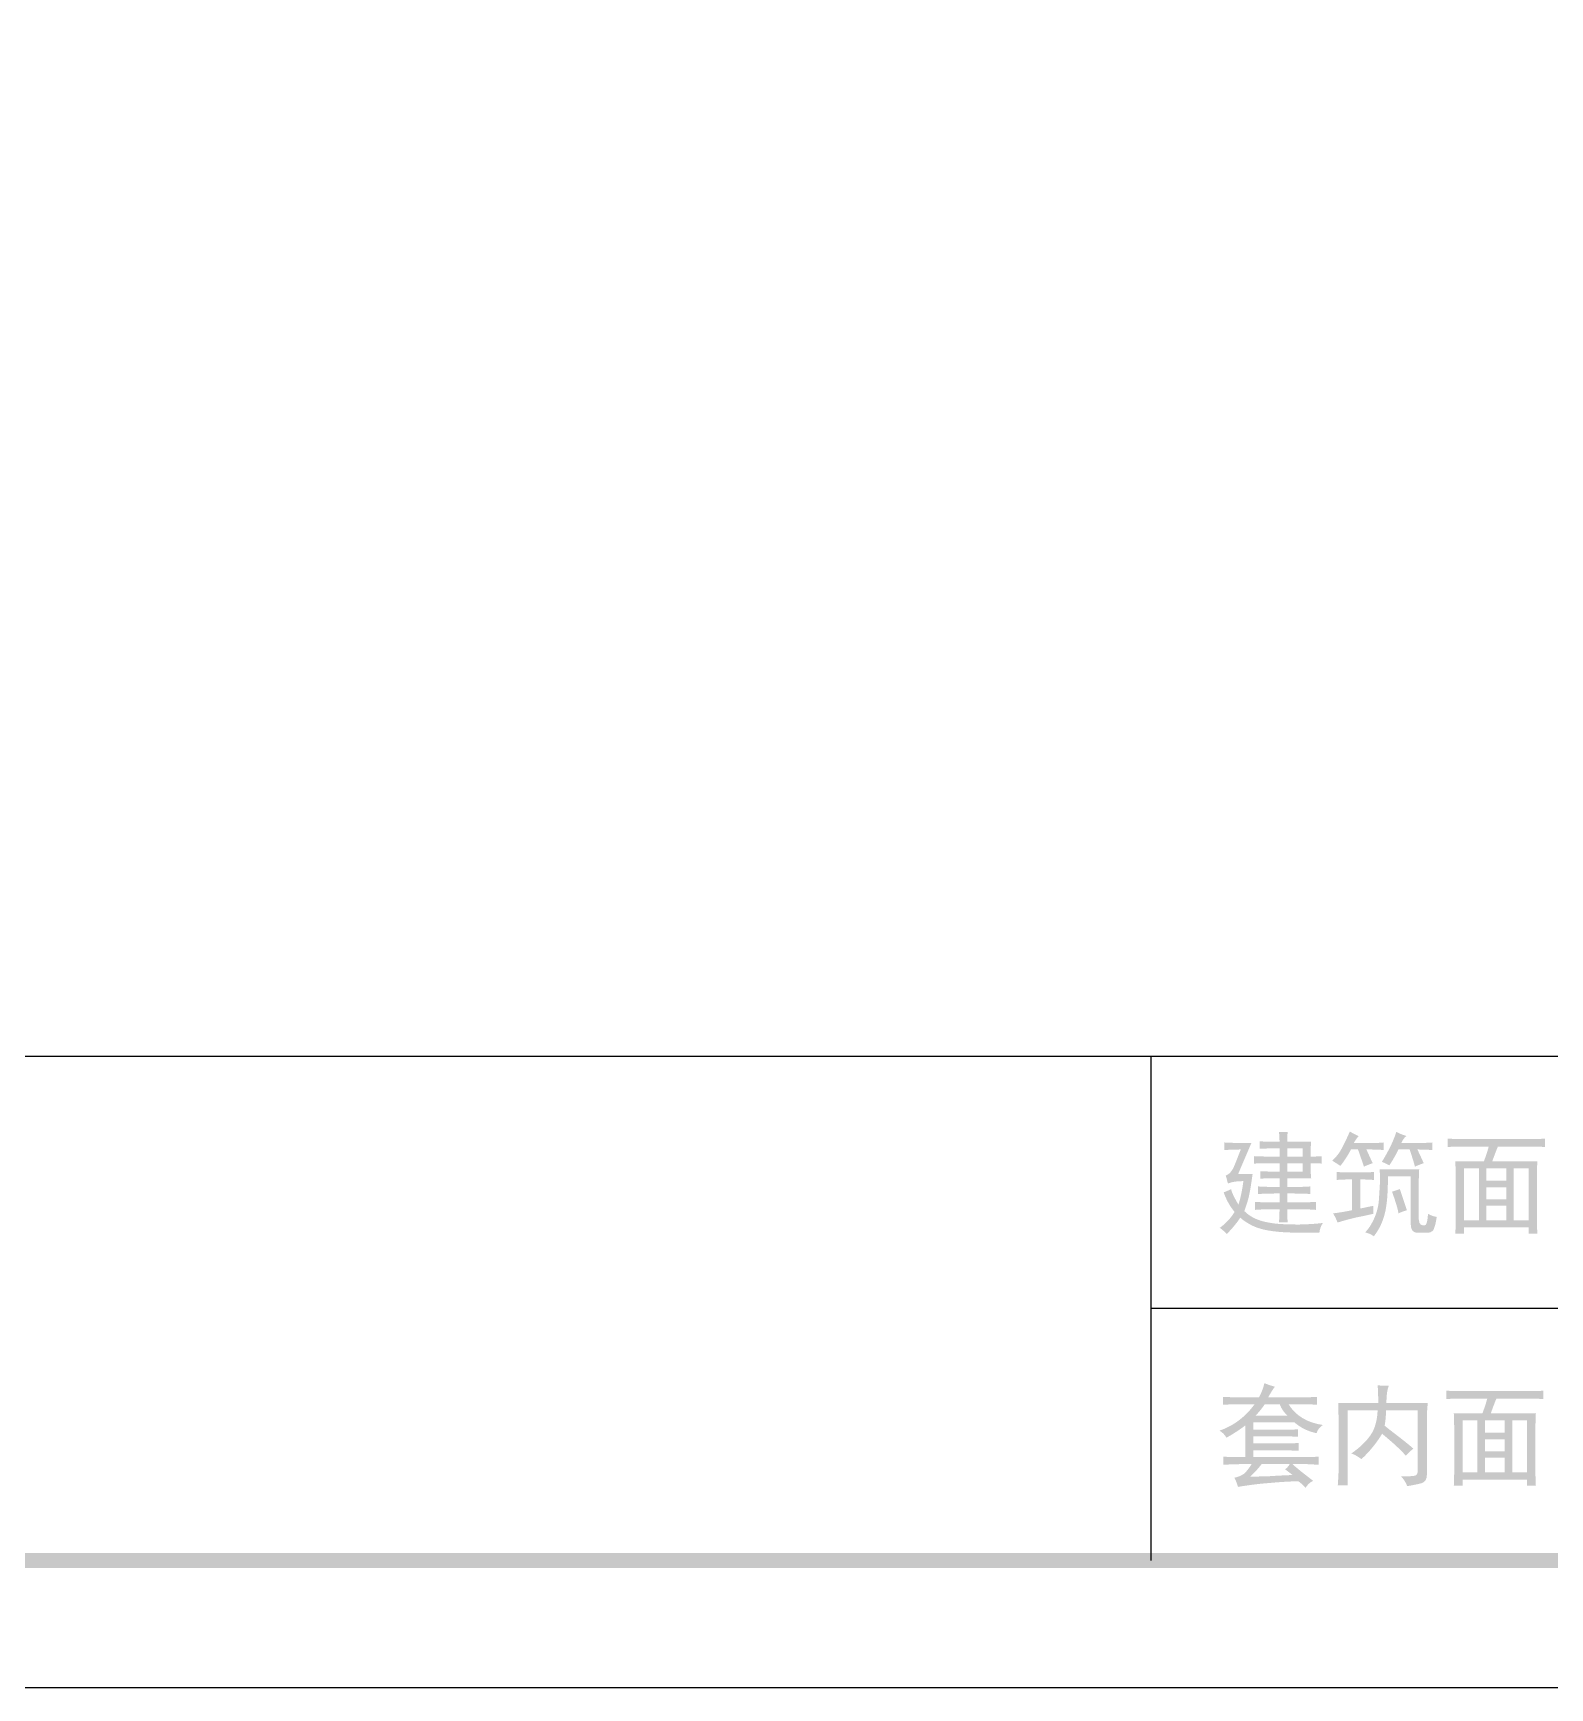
# Model space of a CAD drawing. Header units: inches. Extents: x 11 to 286, y 6 to 196.
# Drawn here: x 190.18 to 232.98, y 5.64 to 52.34 of the extents above; entities that cross this region are included whole.
import ezdxf

# ---------------------------------------------------------------- set-up
doc = ezdxf.new("R2010")
doc.units = ezdxf.units.IN
doc.header["$MEASUREMENT"] = 0
doc.layers.add('PDF_几何图形', color=7, linetype='Continuous')
doc.layers.add('PDF_实体填充', color=7, linetype='Continuous', true_color=0xffffff)

msp = doc.modelspace()

# ---------------------------------------------------------------- hatches: boundary and pattern name
at = {"layer": 'PDF_实体填充', "transparency": 33554559}
h = msp.add_hatch(color=7, dxfattribs=at)
h.paths.add_polyline_path([(254.734, 9.031), (254.31, 9.454), (14.661, 9.031)], flags=0)
h.paths.add_polyline_path([(254.31, 9.454), (14.661, 9.031), (15.085, 9.454)], flags=0)
h.paths.add_polyline_path([(14.661, 9.031), (15.085, 9.454), (14.661, 191.445)], flags=0)
h.paths.add_polyline_path([(15.085, 9.454), (14.661, 191.445), (15.085, 191.022)], flags=0)
h.paths.add_polyline_path([(14.661, 191.445), (15.085, 191.022), (254.734, 191.445)], flags=0)
h.paths.add_polyline_path([(15.085, 191.022), (254.734, 191.445), (254.31, 191.022)], flags=0)
h.paths.add_polyline_path([(254.734, 191.445), (254.31, 191.022), (254.734, 9.031)], flags=0)
h.paths.add_polyline_path([(254.31, 191.022), (254.734, 9.031), (254.31, 9.454), (254.31, 191.022)], flags=0)
h = msp.add_hatch(color=7, dxfattribs=at)
edge = h.paths.add_edge_path(flags=0)
edge.add_spline(control_points=[(225.348, 21.057), (225.348, 21.162), (225.342, 21.256), (225.331, 21.333)], knot_values=[0, 0, 0, 0, 1, 1, 1, 1], degree=3, periodic=0)
edge.add_line((225.331, 21.333), (225.579, 21.333))
edge.add_spline(control_points=[(225.579, 21.333), (225.568, 21.256), (225.568, 21.162), (225.568, 21.057)], knot_values=[0, 0, 0, 0, 1, 1, 1, 1], degree=3, periodic=0)
edge.add_line((225.568, 21.057), (226.241, 21.057))
edge.add_spline(control_points=[(226.241, 21.057), (226.23, 20.958), (226.224, 20.815), (226.224, 20.638)], knot_values=[0, 0, 0, 0, 1, 1, 1, 1], degree=3, periodic=0)
edge.add_spline(control_points=[(226.224, 20.638), (226.34, 20.638), (226.445, 20.638), (226.538, 20.649)], knot_values=[0, 0, 0, 0, 1, 1, 1, 1], degree=3, periodic=0)
edge.add_line((226.538, 20.649), (226.538, 20.44))
edge.add_spline(control_points=[(226.538, 20.44), (226.45, 20.445), (226.345, 20.451), (226.224, 20.451)], knot_values=[0, 0, 0, 0, 1, 1, 1, 1], degree=3, periodic=0)
edge.add_spline(control_points=[(226.224, 20.451), (226.224, 20.263), (226.23, 20.126), (226.241, 20.026)], knot_values=[0, 0, 0, 0, 1, 1, 1, 1], degree=3, periodic=0)
edge.add_line((226.241, 20.026), (225.568, 20.026))
edge.add_line((225.568, 20.026), (225.568, 19.778))
edge.add_spline(control_points=[(225.568, 19.778), (225.888, 19.778), (226.103, 19.784), (226.213, 19.795)], knot_values=[0, 0, 0, 0, 1, 1, 1, 1], degree=3, periodic=0)
edge.add_line((226.213, 19.795), (226.213, 19.58))
edge.add_spline(control_points=[(226.213, 19.58), (226.114, 19.591), (225.899, 19.596), (225.568, 19.596)], knot_values=[0, 0, 0, 0, 1, 1, 1, 1], degree=3, periodic=0)
edge.add_line((225.568, 19.596), (225.568, 19.348))
edge.add_line((225.568, 19.348), (225.943, 19.348))
edge.add_spline(control_points=[(225.943, 19.348), (226.097, 19.348), (226.241, 19.348), (226.373, 19.359)], knot_values=[0, 0, 0, 0, 1, 1, 1, 1], degree=3, periodic=0)
edge.add_line((226.373, 19.359), (226.373, 19.133))
edge.add_spline(control_points=[(226.373, 19.133), (226.241, 19.144), (226.097, 19.15), (225.943, 19.15)], knot_values=[0, 0, 0, 0, 1, 1, 1, 1], degree=3, periodic=0)
edge.add_line((225.943, 19.15), (225.568, 19.15))
edge.add_spline(control_points=[(225.568, 19.15), (225.568, 19.007), (225.568, 18.885), (225.579, 18.786)], knot_values=[0, 0, 0, 0, 1, 1, 1, 1], degree=3, periodic=0)
edge.add_line((225.579, 18.786), (225.331, 18.786))
edge.add_spline(control_points=[(225.331, 18.786), (225.342, 18.885), (225.348, 19.007), (225.348, 19.15)], knot_values=[0, 0, 0, 0, 1, 1, 1, 1], degree=3, periodic=0)
edge.add_line((225.348, 19.15), (225.061, 19.15))
edge.add_spline(control_points=[(225.061, 19.15), (224.934, 19.15), (224.796, 19.144), (224.653, 19.133)], knot_values=[0, 0, 0, 0, 1, 1, 1, 1], degree=3, periodic=0)
edge.add_line((224.653, 19.133), (224.653, 19.359))
edge.add_spline(control_points=[(224.653, 19.359), (224.791, 19.348), (224.929, 19.348), (225.072, 19.348)], knot_values=[0, 0, 0, 0, 1, 1, 1, 1], degree=3, periodic=0)
edge.add_line((225.072, 19.348), (225.348, 19.348))
edge.add_line((225.348, 19.348), (225.348, 19.596))
edge.add_spline(control_points=[(225.348, 19.596), (225.116, 19.596), (224.912, 19.591), (224.736, 19.58)], knot_values=[0, 0, 0, 0, 1, 1, 1, 1], degree=3, periodic=0)
edge.add_line((224.736, 19.58), (224.736, 19.795))
edge.add_spline(control_points=[(224.736, 19.795), (224.918, 19.784), (225.122, 19.778), (225.348, 19.778)], knot_values=[0, 0, 0, 0, 1, 1, 1, 1], degree=3, periodic=0)
edge.add_line((225.348, 19.778), (225.348, 20.026))
edge.add_spline(control_points=[(225.348, 20.026), (225.127, 20.026), (224.945, 20.021), (224.802, 20.015)], knot_values=[0, 0, 0, 0, 1, 1, 1, 1], degree=3, periodic=0)
edge.add_line((224.802, 20.015), (224.802, 20.225))
edge.add_spline(control_points=[(224.802, 20.225), (224.945, 20.214), (225.127, 20.214), (225.348, 20.214)], knot_values=[0, 0, 0, 0, 1, 1, 1, 1], degree=3, periodic=0)
edge.add_line((225.348, 20.214), (225.348, 20.451))
edge.add_line((225.348, 20.451), (225.122, 20.451))
edge.add_spline(control_points=[(225.122, 20.451), (224.973, 20.451), (224.807, 20.445), (224.626, 20.44)], knot_values=[0, 0, 0, 0, 1, 1, 1, 1], degree=3, periodic=0)
edge.add_line((224.626, 20.44), (224.626, 20.649))
edge.add_spline(control_points=[(224.626, 20.649), (224.807, 20.638), (224.973, 20.638), (225.122, 20.638)], knot_values=[0, 0, 0, 0, 1, 1, 1, 1], degree=3, periodic=0)
edge.add_line((225.122, 20.638), (225.348, 20.638))
edge.add_line((225.348, 20.638), (225.348, 20.87))
edge.add_spline(control_points=[(225.348, 20.87), (225.122, 20.87), (224.934, 20.864), (224.785, 20.859)], knot_values=[0, 0, 0, 0, 1, 1, 1, 1], degree=3, periodic=0)
edge.add_line((224.785, 20.859), (224.785, 21.068))
edge.add_spline(control_points=[(224.785, 21.068), (224.934, 21.057), (225.122, 21.057), (225.348, 21.057)], knot_values=[0, 0, 0, 0, 1, 1, 1, 1], degree=3, periodic=0)
edge.add_line((225.348, 21.057), (225.348, 21.057))
edge = h.paths.add_edge_path(flags=0)
edge.add_spline(control_points=[(224.554, 21.019), (224.526, 20.952), (224.4, 20.66), (224.179, 20.142)], knot_values=[0, 0, 0, 0, 1, 1, 1, 1], degree=3, periodic=0)
edge.add_line((224.179, 20.142), (224.587, 20.142))
edge.add_spline(control_points=[(224.587, 20.142), (224.543, 19.817), (224.504, 19.591), (224.471, 19.459)], knot_values=[0, 0, 0, 0, 1, 1, 1, 1], degree=3, periodic=0)
edge.add_spline(control_points=[(224.471, 19.459), (224.433, 19.326), (224.394, 19.205), (224.355, 19.1)], knot_values=[0, 0, 0, 0, 1, 1, 1, 1], degree=3, periodic=0)
edge.add_spline(control_points=[(224.355, 19.1), (224.466, 18.99), (224.598, 18.907), (224.747, 18.852)], knot_values=[0, 0, 0, 0, 1, 1, 1, 1], degree=3, periodic=0)
edge.add_spline(control_points=[(224.747, 18.852), (224.896, 18.797), (225.072, 18.764), (225.27, 18.742)], knot_values=[0, 0, 0, 0, 1, 1, 1, 1], degree=3, periodic=0)
edge.add_spline(control_points=[(225.27, 18.742), (225.469, 18.725), (225.678, 18.72), (225.904, 18.72)], knot_values=[0, 0, 0, 0, 1, 1, 1, 1], degree=3, periodic=0)
edge.add_spline(control_points=[(225.904, 18.72), (226.125, 18.725), (226.351, 18.736), (226.571, 18.764)], knot_values=[0, 0, 0, 0, 1, 1, 1, 1], degree=3, periodic=0)
edge.add_spline(control_points=[(226.571, 18.764), (226.516, 18.681), (226.483, 18.588), (226.472, 18.488)], knot_values=[0, 0, 0, 0, 1, 1, 1, 1], degree=3, periodic=0)
edge.add_spline(control_points=[(226.472, 18.488), (226.092, 18.483), (225.778, 18.488), (225.535, 18.499)], knot_values=[0, 0, 0, 0, 1, 1, 1, 1], degree=3, periodic=0)
edge.add_spline(control_points=[(225.535, 18.499), (225.292, 18.51), (225.089, 18.538), (224.929, 18.571)], knot_values=[0, 0, 0, 0, 1, 1, 1, 1], degree=3, periodic=0)
edge.add_spline(control_points=[(224.929, 18.571), (224.763, 18.61), (224.631, 18.659), (224.532, 18.714)], knot_values=[0, 0, 0, 0, 1, 1, 1, 1], degree=3, periodic=0)
edge.add_spline(control_points=[(224.532, 18.714), (224.427, 18.77), (224.328, 18.836), (224.24, 18.913)], knot_values=[0, 0, 0, 0, 1, 1, 1, 1], degree=3, periodic=0)
edge.add_spline(control_points=[(224.24, 18.913), (224.14, 18.759), (224.014, 18.61), (223.859, 18.45)], knot_values=[0, 0, 0, 0, 1, 1, 1, 1], degree=3, periodic=0)
edge.add_spline(control_points=[(223.859, 18.45), (223.799, 18.516), (223.733, 18.577), (223.661, 18.626)], knot_values=[0, 0, 0, 0, 1, 1, 1, 1], degree=3, periodic=0)
edge.add_spline(control_points=[(223.661, 18.626), (223.826, 18.742), (223.964, 18.891), (224.08, 19.073)], knot_values=[0, 0, 0, 0, 1, 1, 1, 1], degree=3, periodic=0)
edge.add_spline(control_points=[(224.08, 19.073), (224.003, 19.172), (223.942, 19.26), (223.898, 19.343)], knot_values=[0, 0, 0, 0, 1, 1, 1, 1], degree=3, periodic=0)
edge.add_spline(control_points=[(223.898, 19.343), (223.854, 19.425), (223.81, 19.519), (223.771, 19.629)], knot_values=[0, 0, 0, 0, 1, 1, 1, 1], degree=3, periodic=0)
edge.add_spline(control_points=[(223.771, 19.629), (223.81, 19.64), (223.881, 19.668), (223.981, 19.718)], knot_values=[0, 0, 0, 0, 1, 1, 1, 1], degree=3, periodic=0)
edge.add_spline(control_points=[(223.981, 19.718), (224.003, 19.618), (224.074, 19.47), (224.19, 19.282)], knot_values=[0, 0, 0, 0, 1, 1, 1, 1], degree=3, periodic=0)
edge.add_spline(control_points=[(224.19, 19.282), (224.245, 19.459), (224.295, 19.679), (224.328, 19.944)], knot_values=[0, 0, 0, 0, 1, 1, 1, 1], degree=3, periodic=0)
edge.add_spline(control_points=[(224.328, 19.944), (224.146, 19.944), (224.003, 19.922), (223.892, 19.877)], knot_values=[0, 0, 0, 0, 1, 1, 1, 1], degree=3, periodic=0)
edge.add_line((223.892, 19.877), (223.832, 20.103))
edge.add_spline(control_points=[(223.832, 20.103), (223.931, 20.137), (224.014, 20.23), (224.08, 20.396)], knot_values=[0, 0, 0, 0, 1, 1, 1, 1], degree=3, periodic=0)
edge.add_spline(control_points=[(224.08, 20.396), (224.146, 20.555), (224.201, 20.704), (224.256, 20.837)], knot_values=[0, 0, 0, 0, 1, 1, 1, 1], degree=3, periodic=0)
edge.add_spline(control_points=[(224.256, 20.837), (224.091, 20.837), (223.936, 20.831), (223.793, 20.82)], knot_values=[0, 0, 0, 0, 1, 1, 1, 1], degree=3, periodic=0)
edge.add_line((223.793, 20.82), (223.793, 21.035))
edge.add_spline(control_points=[(223.793, 21.035), (223.959, 21.024), (224.212, 21.019), (224.554, 21.019)], knot_values=[0, 0, 0, 0, 1, 1, 1, 1], degree=3, periodic=0)
edge.add_line((224.554, 21.019), (224.554, 21.019))
h.paths.add_polyline_path([(226.004, 20.214), (226.004, 20.451), (225.568, 20.451), (225.568, 20.214)], flags=0)
h.paths.add_polyline_path([(226.004, 20.638), (226.004, 20.87), (225.568, 20.87), (225.568, 20.638)], flags=0)
h = msp.add_hatch(color=7, dxfattribs=at)
edge = h.paths.add_edge_path(flags=0)
edge.add_spline(control_points=[(229.289, 20.274), (229.278, 20.126), (229.278, 19.982), (229.278, 19.844)], knot_values=[0, 0, 0, 0, 1, 1, 1, 1], degree=3, periodic=0)
edge.add_line((229.278, 19.844), (229.278, 18.973))
edge.add_spline(control_points=[(229.278, 18.973), (229.267, 18.786), (229.305, 18.698), (229.388, 18.698)], knot_values=[0, 0, 0, 0, 1, 1, 1, 1], degree=3, periodic=0)
edge.add_line((229.388, 18.698), (229.438, 18.698))
edge.add_spline(control_points=[(229.438, 18.698), (229.493, 18.698), (229.526, 18.803), (229.537, 19.023)], knot_values=[0, 0, 0, 0, 1, 1, 1, 1], degree=3, periodic=0)
edge.add_spline(control_points=[(229.537, 19.023), (229.62, 18.973), (229.702, 18.946), (229.785, 18.935)], knot_values=[0, 0, 0, 0, 1, 1, 1, 1], degree=3, periodic=0)
edge.add_spline(control_points=[(229.785, 18.935), (229.752, 18.725), (229.713, 18.599), (229.68, 18.555)], knot_values=[0, 0, 0, 0, 1, 1, 1, 1], degree=3, periodic=0)
edge.add_spline(control_points=[(229.68, 18.555), (229.642, 18.51), (229.586, 18.488), (229.515, 18.488)], knot_values=[0, 0, 0, 0, 1, 1, 1, 1], degree=3, periodic=0)
edge.add_line((229.515, 18.488), (229.25, 18.488))
edge.add_spline(control_points=[(229.25, 18.488), (229.118, 18.488), (229.052, 18.571), (229.052, 18.725)], knot_values=[0, 0, 0, 0, 1, 1, 1, 1], degree=3, periodic=0)
edge.add_line((229.052, 18.725), (229.052, 20.076))
edge.add_line((229.052, 20.076), (228.407, 20.076))
edge.add_spline(control_points=[(228.407, 20.076), (228.407, 19.866), (228.401, 19.685), (228.39, 19.519)], knot_values=[0, 0, 0, 0, 1, 1, 1, 1], degree=3, periodic=0)
edge.add_spline(control_points=[(228.39, 19.519), (228.379, 19.354), (228.357, 19.205), (228.33, 19.073)], knot_values=[0, 0, 0, 0, 1, 1, 1, 1], degree=3, periodic=0)
edge.add_spline(control_points=[(228.33, 19.073), (228.297, 18.94), (228.258, 18.819), (228.208, 18.714)], knot_values=[0, 0, 0, 0, 1, 1, 1, 1], degree=3, periodic=0)
edge.add_spline(control_points=[(228.208, 18.714), (228.159, 18.604), (228.093, 18.499), (228.01, 18.389)], knot_values=[0, 0, 0, 0, 1, 1, 1, 1], degree=3, periodic=0)
edge.add_spline(control_points=[(228.01, 18.389), (227.933, 18.444), (227.85, 18.477), (227.762, 18.499)], knot_values=[0, 0, 0, 0, 1, 1, 1, 1], degree=3, periodic=0)
edge.add_spline(control_points=[(227.762, 18.499), (227.861, 18.593), (227.944, 18.725), (228.021, 18.896)], knot_values=[0, 0, 0, 0, 1, 1, 1, 1], degree=3, periodic=0)
edge.add_spline(control_points=[(228.021, 18.896), (228.098, 19.073), (228.142, 19.249), (228.153, 19.431)], knot_values=[0, 0, 0, 0, 1, 1, 1, 1], degree=3, periodic=0)
edge.add_spline(control_points=[(228.153, 19.431), (228.164, 19.613), (228.175, 19.767), (228.181, 19.9)], knot_values=[0, 0, 0, 0, 1, 1, 1, 1], degree=3, periodic=0)
edge.add_spline(control_points=[(228.181, 19.9), (228.181, 20.026), (228.181, 20.153), (228.175, 20.274)], knot_values=[0, 0, 0, 0, 1, 1, 1, 1], degree=3, periodic=0)
edge.add_line((228.175, 20.274), (229.289, 20.274))
edge = h.paths.add_edge_path(flags=0)
edge.add_spline(control_points=[(227.652, 20.192), (227.767, 20.192), (227.889, 20.192), (228.01, 20.203)], knot_values=[0, 0, 0, 0, 1, 1, 1, 1], degree=3, periodic=0)
edge.add_line((228.01, 20.203), (228.01, 19.977))
edge.add_spline(control_points=[(228.01, 19.977), (227.867, 19.988), (227.74, 19.993), (227.63, 19.993)], knot_values=[0, 0, 0, 0, 1, 1, 1, 1], degree=3, periodic=0)
edge.add_line((227.63, 19.993), (227.63, 19.172))
edge.add_line((227.63, 19.172), (227.999, 19.249))
edge.add_spline(control_points=[(227.999, 19.249), (227.988, 19.15), (227.988, 19.073), (227.999, 19.023)], knot_values=[0, 0, 0, 0, 1, 1, 1, 1], degree=3, periodic=0)
edge.add_spline(control_points=[(227.999, 19.023), (227.883, 18.996), (227.729, 18.962), (227.536, 18.924)], knot_values=[0, 0, 0, 0, 1, 1, 1, 1], degree=3, periodic=0)
edge.add_spline(control_points=[(227.536, 18.924), (227.337, 18.88), (227.156, 18.83), (226.985, 18.775)], knot_values=[0, 0, 0, 0, 1, 1, 1, 1], degree=3, periodic=0)
edge.add_spline(control_points=[(226.985, 18.775), (226.957, 18.858), (226.913, 18.946), (226.858, 19.034)], knot_values=[0, 0, 0, 0, 1, 1, 1, 1], degree=3, periodic=0)
edge.add_spline(control_points=[(226.858, 19.034), (226.996, 19.051), (227.172, 19.078), (227.393, 19.122)], knot_values=[0, 0, 0, 0, 1, 1, 1, 1], degree=3, periodic=0)
edge.add_line((227.393, 19.122), (227.393, 19.993))
edge.add_spline(control_points=[(227.393, 19.993), (227.233, 19.993), (227.089, 19.988), (226.957, 19.977)], knot_values=[0, 0, 0, 0, 1, 1, 1, 1], degree=3, periodic=0)
edge.add_line((226.957, 19.977), (226.957, 20.203))
edge.add_spline(control_points=[(226.957, 20.203), (227.089, 20.192), (227.216, 20.192), (227.343, 20.192)], knot_values=[0, 0, 0, 0, 1, 1, 1, 1], degree=3, periodic=0)
edge.add_line((227.343, 20.192), (227.652, 20.192))
edge = h.paths.add_edge_path(flags=0)
edge.add_spline(control_points=[(227.58, 21.217), (227.536, 21.162), (227.486, 21.096), (227.442, 21.019)], knot_values=[0, 0, 0, 0, 1, 1, 1, 1], degree=3, periodic=0)
edge.add_line((227.442, 21.019), (227.878, 21.019))
edge.add_spline(control_points=[(227.878, 21.019), (228.049, 21.019), (228.186, 21.024), (228.286, 21.035)], knot_values=[0, 0, 0, 0, 1, 1, 1, 1], degree=3, periodic=0)
edge.add_line((228.286, 21.035), (228.286, 20.82))
edge.add_spline(control_points=[(228.286, 20.82), (228.197, 20.831), (228.087, 20.837), (227.949, 20.837)], knot_values=[0, 0, 0, 0, 1, 1, 1, 1], degree=3, periodic=0)
edge.add_line((227.949, 20.837), (227.801, 20.837))
edge.add_spline(control_points=[(227.801, 20.837), (227.883, 20.649), (227.944, 20.522), (227.977, 20.451)], knot_values=[0, 0, 0, 0, 1, 1, 1, 1], degree=3, periodic=0)
edge.add_spline(control_points=[(227.977, 20.451), (227.883, 20.418), (227.801, 20.385), (227.729, 20.352)], knot_values=[0, 0, 0, 0, 1, 1, 1, 1], degree=3, periodic=0)
edge.add_spline(control_points=[(227.729, 20.352), (227.707, 20.423), (227.652, 20.583), (227.563, 20.837)], knot_values=[0, 0, 0, 0, 1, 1, 1, 1], degree=3, periodic=0)
edge.add_line((227.563, 20.837), (227.365, 20.837))
edge.add_spline(control_points=[(227.365, 20.837), (227.315, 20.743), (227.266, 20.66), (227.222, 20.594)], knot_values=[0, 0, 0, 0, 1, 1, 1, 1], degree=3, periodic=0)
edge.add_spline(control_points=[(227.222, 20.594), (227.178, 20.522), (227.123, 20.451), (227.067, 20.374)], knot_values=[0, 0, 0, 0, 1, 1, 1, 1], degree=3, periodic=0)
edge.add_spline(control_points=[(227.067, 20.374), (226.99, 20.423), (226.913, 20.473), (226.836, 20.522)], knot_values=[0, 0, 0, 0, 1, 1, 1, 1], degree=3, periodic=0)
edge.add_spline(control_points=[(226.836, 20.522), (226.946, 20.622), (227.045, 20.748), (227.123, 20.903)], knot_values=[0, 0, 0, 0, 1, 1, 1, 1], degree=3, periodic=0)
edge.add_spline(control_points=[(227.123, 20.903), (227.2, 21.057), (227.271, 21.2), (227.332, 21.344)], knot_values=[0, 0, 0, 0, 1, 1, 1, 1], degree=3, periodic=0)
edge.add_spline(control_points=[(227.332, 21.344), (227.437, 21.283), (227.519, 21.239), (227.58, 21.217)], knot_values=[0, 0, 0, 0, 1, 1, 1, 1], degree=3, periodic=0)
edge.add_line((227.58, 21.217), (227.58, 21.217))
edge = h.paths.add_edge_path(flags=0)
edge.add_spline(control_points=[(228.445, 20.39), (228.368, 20.429), (228.302, 20.462), (228.236, 20.489)], knot_values=[0, 0, 0, 0, 1, 1, 1, 1], degree=3, periodic=0)
edge.add_spline(control_points=[(228.236, 20.489), (228.313, 20.611), (228.39, 20.748), (228.467, 20.903)], knot_values=[0, 0, 0, 0, 1, 1, 1, 1], degree=3, periodic=0)
edge.add_spline(control_points=[(228.467, 20.903), (228.545, 21.057), (228.6, 21.2), (228.644, 21.333)], knot_values=[0, 0, 0, 0, 1, 1, 1, 1], degree=3, periodic=0)
edge.add_spline(control_points=[(228.644, 21.333), (228.727, 21.289), (228.82, 21.25), (228.931, 21.217)], knot_values=[0, 0, 0, 0, 1, 1, 1, 1], degree=3, periodic=0)
edge.add_spline(control_points=[(228.931, 21.217), (228.886, 21.195), (228.837, 21.129), (228.782, 21.019)], knot_values=[0, 0, 0, 0, 1, 1, 1, 1], degree=3, periodic=0)
edge.add_line((228.782, 21.019), (229.228, 21.019))
edge.add_spline(control_points=[(229.228, 21.019), (229.366, 21.019), (229.509, 21.024), (229.664, 21.035)], knot_values=[0, 0, 0, 0, 1, 1, 1, 1], degree=3, periodic=0)
edge.add_line((229.664, 21.035), (229.664, 20.82))
edge.add_spline(control_points=[(229.664, 20.82), (229.537, 20.831), (229.394, 20.837), (229.239, 20.837)], knot_values=[0, 0, 0, 0, 1, 1, 1, 1], degree=3, periodic=0)
edge.add_spline(control_points=[(229.239, 20.837), (229.322, 20.66), (229.383, 20.528), (229.416, 20.451)], knot_values=[0, 0, 0, 0, 1, 1, 1, 1], degree=3, periodic=0)
edge.add_spline(control_points=[(229.416, 20.451), (229.322, 20.418), (229.239, 20.385), (229.168, 20.352)], knot_values=[0, 0, 0, 0, 1, 1, 1, 1], degree=3, periodic=0)
edge.add_spline(control_points=[(229.168, 20.352), (229.145, 20.451), (229.096, 20.611), (229.019, 20.837)], knot_values=[0, 0, 0, 0, 1, 1, 1, 1], degree=3, periodic=0)
edge.add_line((229.019, 20.837), (228.705, 20.837))
edge.add_spline(control_points=[(228.705, 20.837), (228.627, 20.682), (228.545, 20.533), (228.445, 20.39)], knot_values=[0, 0, 0, 0, 1, 1, 1, 1], degree=3, periodic=0)
edge.add_line((228.445, 20.39), (228.445, 20.39))
edge = h.paths.add_edge_path(flags=0)
edge.add_spline(control_points=[(228.942, 19.122), (228.848, 19.095), (228.771, 19.067), (228.705, 19.034)], knot_values=[0, 0, 0, 0, 1, 1, 1, 1], degree=3, periodic=0)
edge.add_spline(control_points=[(228.705, 19.034), (228.688, 19.15), (228.627, 19.354), (228.523, 19.646)], knot_values=[0, 0, 0, 0, 1, 1, 1, 1], degree=3, periodic=0)
edge.add_spline(control_points=[(228.523, 19.646), (228.589, 19.668), (228.66, 19.69), (228.743, 19.718)], knot_values=[0, 0, 0, 0, 1, 1, 1, 1], degree=3, periodic=0)
edge.add_line((228.743, 19.718), (228.942, 19.122))
h = msp.add_hatch(color=7, dxfattribs=at)
edge = h.paths.add_edge_path(flags=0)
edge.add_spline(control_points=[(232.502, 21.134), (232.624, 21.134), (232.739, 21.134), (232.839, 21.145)], knot_values=[0, 0, 0, 0, 1, 1, 1, 1], degree=3, periodic=0)
edge.add_line((232.839, 21.145), (232.839, 20.908))
edge.add_spline(control_points=[(232.839, 20.908), (232.717, 20.914), (232.607, 20.919), (232.502, 20.919)], knot_values=[0, 0, 0, 0, 1, 1, 1, 1], degree=3, periodic=0)
edge.add_line((232.502, 20.919), (231.51, 20.919))
edge.add_spline(control_points=[(231.51, 20.919), (231.477, 20.842), (231.422, 20.704), (231.35, 20.5)], knot_values=[0, 0, 0, 0, 1, 1, 1, 1], degree=3, periodic=0)
edge.add_line((231.35, 20.5), (232.624, 20.5))
edge.add_spline(control_points=[(232.624, 20.5), (232.613, 20.341), (232.613, 20.181), (232.613, 20.015)], knot_values=[0, 0, 0, 0, 1, 1, 1, 1], degree=3, periodic=0)
edge.add_line((232.613, 20.015), (232.613, 18.951))
edge.add_spline(control_points=[(232.613, 18.951), (232.613, 18.764), (232.613, 18.61), (232.624, 18.466)], knot_values=[0, 0, 0, 0, 1, 1, 1, 1], degree=3, periodic=0)
edge.add_line((232.624, 18.466), (232.376, 18.466))
edge.add_line((232.376, 18.466), (232.376, 18.637))
edge.add_line((232.376, 18.637), (230.557, 18.637))
edge.add_line((230.557, 18.637), (230.557, 18.466))
edge.add_line((230.557, 18.466), (230.309, 18.466))
edge.add_spline(control_points=[(230.309, 18.466), (230.314, 18.577), (230.32, 18.725), (230.32, 18.935)], knot_values=[0, 0, 0, 0, 1, 1, 1, 1], degree=3, periodic=0)
edge.add_line((230.32, 18.935), (230.32, 20.043))
edge.add_spline(control_points=[(230.32, 20.043), (230.32, 20.197), (230.314, 20.346), (230.309, 20.5)], knot_values=[0, 0, 0, 0, 1, 1, 1, 1], degree=3, periodic=0)
edge.add_line((230.309, 20.5), (231.113, 20.5))
edge.add_spline(control_points=[(231.113, 20.5), (231.185, 20.688), (231.229, 20.831), (231.251, 20.919)], knot_values=[0, 0, 0, 0, 1, 1, 1, 1], degree=3, periodic=0)
edge.add_line((231.251, 20.919), (230.468, 20.919))
edge.add_spline(control_points=[(230.468, 20.919), (230.342, 20.919), (230.215, 20.914), (230.094, 20.908)], knot_values=[0, 0, 0, 0, 1, 1, 1, 1], degree=3, periodic=0)
edge.add_line((230.094, 20.908), (230.094, 21.145))
edge.add_spline(control_points=[(230.094, 21.145), (230.226, 21.134), (230.347, 21.134), (230.468, 21.134)], knot_values=[0, 0, 0, 0, 1, 1, 1, 1], degree=3, periodic=0)
edge.add_line((230.468, 21.134), (232.502, 21.134))
h.paths.add_polyline_path([(230.976, 18.836), (230.976, 20.302), (230.557, 20.302), (230.557, 18.836)], flags=0)
h.paths.add_polyline_path([(232.376, 18.836), (232.376, 20.302), (231.957, 20.302), (231.957, 18.836)], flags=0)
h.paths.add_polyline_path([(231.747, 18.836), (231.747, 19.249), (231.185, 19.249), (231.185, 18.836)], flags=0)
h.paths.add_polyline_path([(231.747, 19.955), (231.747, 20.302), (231.185, 20.302), (231.185, 19.955)], flags=0)
h.paths.add_polyline_path([(231.747, 19.431), (231.747, 19.767), (231.185, 19.767), (231.185, 19.431)], flags=0)
h = msp.add_hatch(color=7, dxfattribs=at)
edge = h.paths.add_edge_path(flags=0)
edge.add_spline(control_points=[(225.217, 14.144), (225.156, 14.066), (225.096, 13.967), (225.03, 13.846)], knot_values=[0, 0, 0, 0, 1, 1, 1, 1], degree=3, periodic=0)
edge.add_line((225.03, 13.846), (225.983, 13.846))
edge.add_spline(control_points=[(225.983, 13.846), (226.132, 13.846), (226.275, 13.846), (226.408, 13.857)], knot_values=[0, 0, 0, 0, 1, 1, 1, 1], degree=3, periodic=0)
edge.add_line((226.408, 13.857), (226.408, 13.636))
edge.add_spline(control_points=[(226.408, 13.636), (226.281, 13.642), (226.138, 13.647), (225.983, 13.647)], knot_values=[0, 0, 0, 0, 1, 1, 1, 1], degree=3, periodic=0)
edge.add_line((225.983, 13.647), (225.603, 13.647))
edge.add_spline(control_points=[(225.603, 13.647), (225.807, 13.322), (226.127, 13.129), (226.568, 13.063)], knot_values=[0, 0, 0, 0, 1, 1, 1, 1], degree=3, periodic=0)
edge.add_spline(control_points=[(226.568, 13.063), (226.468, 12.986), (226.408, 12.909), (226.397, 12.832)], knot_values=[0, 0, 0, 0, 1, 1, 1, 1], degree=3, periodic=0)
edge.add_spline(control_points=[(226.397, 12.832), (226.165, 12.876), (225.95, 12.98), (225.763, 13.14)], knot_values=[0, 0, 0, 0, 1, 1, 1, 1], degree=3, periodic=0)
edge.add_line((225.763, 13.14), (224.611, 13.14))
edge.add_line((224.611, 13.14), (224.611, 12.931))
edge.add_line((224.611, 12.931), (225.465, 12.931))
edge.add_spline(control_points=[(225.465, 12.931), (225.603, 12.931), (225.741, 12.931), (225.873, 12.942)], knot_values=[0, 0, 0, 0, 1, 1, 1, 1], degree=3, periodic=0)
edge.add_line((225.873, 12.942), (225.873, 12.732))
edge.add_spline(control_points=[(225.873, 12.732), (225.741, 12.738), (225.603, 12.743), (225.465, 12.743)], knot_values=[0, 0, 0, 0, 1, 1, 1, 1], degree=3, periodic=0)
edge.add_line((225.465, 12.743), (224.611, 12.743))
edge.add_line((224.611, 12.743), (224.611, 12.545))
edge.add_line((224.611, 12.545), (225.487, 12.545))
edge.add_spline(control_points=[(225.487, 12.545), (225.619, 12.545), (225.752, 12.545), (225.884, 12.556)], knot_values=[0, 0, 0, 0, 1, 1, 1, 1], degree=3, periodic=0)
edge.add_line((225.884, 12.556), (225.884, 12.336))
edge.add_spline(control_points=[(225.884, 12.336), (225.752, 12.341), (225.619, 12.347), (225.487, 12.347)], knot_values=[0, 0, 0, 0, 1, 1, 1, 1], degree=3, periodic=0)
edge.add_line((225.487, 12.347), (224.611, 12.347))
edge.add_line((224.611, 12.347), (224.611, 12.159))
edge.add_line((224.611, 12.159), (226, 12.159))
edge.add_spline(control_points=[(226, 12.159), (226.138, 12.159), (226.292, 12.159), (226.457, 12.17)], knot_values=[0, 0, 0, 0, 1, 1, 1, 1], degree=3, periodic=0)
edge.add_line((226.457, 12.17), (226.457, 11.939))
edge.add_spline(control_points=[(226.457, 11.939), (226.297, 11.95), (226.143, 11.961), (226, 11.961)], knot_values=[0, 0, 0, 0, 1, 1, 1, 1], degree=3, periodic=0)
edge.add_line((226, 11.961), (225.713, 11.961))
edge.add_spline(control_points=[(225.713, 11.961), (225.801, 11.878), (225.89, 11.806), (225.972, 11.74)], knot_values=[0, 0, 0, 0, 1, 1, 1, 1], degree=3, periodic=0)
edge.add_spline(control_points=[(225.972, 11.74), (226.055, 11.674), (226.165, 11.591), (226.297, 11.487)], knot_values=[0, 0, 0, 0, 1, 1, 1, 1], degree=3, periodic=0)
edge.add_spline(control_points=[(226.297, 11.487), (226.204, 11.443), (226.132, 11.376), (226.082, 11.288)], knot_values=[0, 0, 0, 0, 1, 1, 1, 1], degree=3, periodic=0)
edge.add_spline(control_points=[(226.082, 11.288), (226.005, 11.376), (225.939, 11.437), (225.873, 11.476)], knot_values=[0, 0, 0, 0, 1, 1, 1, 1], degree=3, periodic=0)
edge.add_spline(control_points=[(225.873, 11.476), (225.625, 11.47), (225.355, 11.454), (225.057, 11.426)], knot_values=[0, 0, 0, 0, 1, 1, 1, 1], degree=3, periodic=0)
edge.add_spline(control_points=[(225.057, 11.426), (224.76, 11.404), (224.462, 11.365), (224.175, 11.316)], knot_values=[0, 0, 0, 0, 1, 1, 1, 1], degree=3, periodic=0)
edge.add_spline(control_points=[(224.175, 11.316), (224.153, 11.398), (224.12, 11.487), (224.076, 11.575)], knot_values=[0, 0, 0, 0, 1, 1, 1, 1], degree=3, periodic=0)
edge.add_spline(control_points=[(224.076, 11.575), (224.181, 11.597), (224.269, 11.63), (224.341, 11.685)], knot_values=[0, 0, 0, 0, 1, 1, 1, 1], degree=3, periodic=0)
edge.add_spline(control_points=[(224.341, 11.685), (224.407, 11.74), (224.484, 11.834), (224.561, 11.961)], knot_values=[0, 0, 0, 0, 1, 1, 1, 1], degree=3, periodic=0)
edge.add_spline(control_points=[(224.561, 11.961), (224.153, 11.961), (223.889, 11.95), (223.767, 11.939)], knot_values=[0, 0, 0, 0, 1, 1, 1, 1], degree=3, periodic=0)
edge.add_line((223.767, 11.939), (223.767, 12.17))
edge.add_spline(control_points=[(223.767, 12.17), (223.9, 12.159), (224.104, 12.159), (224.385, 12.159)], knot_values=[0, 0, 0, 0, 1, 1, 1, 1], degree=3, periodic=0)
edge.add_line((224.385, 12.159), (224.385, 13.052))
edge.add_spline(control_points=[(224.385, 13.052), (224.208, 12.92), (224.032, 12.804), (223.85, 12.705)], knot_values=[0, 0, 0, 0, 1, 1, 1, 1], degree=3, periodic=0)
edge.add_spline(control_points=[(223.85, 12.705), (223.8, 12.793), (223.734, 12.859), (223.652, 12.903)], knot_values=[0, 0, 0, 0, 1, 1, 1, 1], degree=3, periodic=0)
edge.add_spline(control_points=[(223.652, 12.903), (223.861, 12.975), (224.043, 13.074), (224.203, 13.195)], knot_values=[0, 0, 0, 0, 1, 1, 1, 1], degree=3, periodic=0)
edge.add_spline(control_points=[(224.203, 13.195), (224.363, 13.317), (224.512, 13.466), (224.644, 13.647)], knot_values=[0, 0, 0, 0, 1, 1, 1, 1], degree=3, periodic=0)
edge.add_line((224.644, 13.647), (224.214, 13.647))
edge.add_spline(control_points=[(224.214, 13.647), (224.071, 13.647), (223.916, 13.642), (223.751, 13.636)], knot_values=[0, 0, 0, 0, 1, 1, 1, 1], degree=3, periodic=0)
edge.add_line((223.751, 13.636), (223.751, 13.857))
edge.add_spline(control_points=[(223.751, 13.857), (223.916, 13.846), (224.071, 13.846), (224.214, 13.846)], knot_values=[0, 0, 0, 0, 1, 1, 1, 1], degree=3, periodic=0)
edge.add_line((224.214, 13.846), (224.771, 13.846))
edge.add_spline(control_points=[(224.771, 13.846), (224.848, 13.995), (224.897, 14.127), (224.919, 14.243)], knot_values=[0, 0, 0, 0, 1, 1, 1, 1], degree=3, periodic=0)
edge.add_spline(control_points=[(224.919, 14.243), (225.03, 14.199), (225.129, 14.166), (225.217, 14.144)], knot_values=[0, 0, 0, 0, 1, 1, 1, 1], degree=3, periodic=0)
edge.add_line((225.217, 14.144), (225.217, 14.144))
edge = h.paths.add_edge_path(flags=0)
edge.add_spline(control_points=[(224.512, 11.602), (224.809, 11.613), (225.024, 11.613), (225.167, 11.624)], knot_values=[0, 0, 0, 0, 1, 1, 1, 1], degree=3, periodic=0)
edge.add_spline(control_points=[(225.167, 11.624), (225.305, 11.635), (225.487, 11.641), (225.713, 11.652)], knot_values=[0, 0, 0, 0, 1, 1, 1, 1], degree=3, periodic=0)
edge.add_spline(control_points=[(225.713, 11.652), (225.647, 11.707), (225.575, 11.762), (225.504, 11.812)], knot_values=[0, 0, 0, 0, 1, 1, 1, 1], degree=3, periodic=0)
edge.add_spline(control_points=[(225.504, 11.812), (225.559, 11.85), (225.603, 11.9), (225.636, 11.961)], knot_values=[0, 0, 0, 0, 1, 1, 1, 1], degree=3, periodic=0)
edge.add_line((225.636, 11.961), (224.842, 11.961))
edge.add_spline(control_points=[(224.842, 11.961), (224.765, 11.85), (224.655, 11.735), (224.512, 11.602)], knot_values=[0, 0, 0, 0, 1, 1, 1, 1], degree=3, periodic=0)
edge.add_line((224.512, 11.602), (224.512, 11.602))
edge = h.paths.add_edge_path(flags=0)
edge.add_spline(control_points=[(225.575, 13.328), (225.476, 13.416), (225.399, 13.521), (225.355, 13.647)], knot_values=[0, 0, 0, 0, 1, 1, 1, 1], degree=3, periodic=0)
edge.add_line((225.355, 13.647), (224.93, 13.647))
edge.add_spline(control_points=[(224.93, 13.647), (224.853, 13.532), (224.771, 13.427), (224.671, 13.328)], knot_values=[0, 0, 0, 0, 1, 1, 1, 1], degree=3, periodic=0)
edge.add_line((224.671, 13.328), (225.575, 13.328))
h = msp.add_hatch(color=7, dxfattribs=at)
edge = h.paths.add_edge_path(flags=0)
edge.add_spline(control_points=[(227.372, 12.258), (227.62, 12.429), (227.802, 12.606), (227.924, 12.788)], knot_values=[0, 0, 0, 0, 1, 1, 1, 1], degree=3, periodic=0)
edge.add_spline(control_points=[(227.924, 12.788), (228.045, 12.969), (228.105, 13.201), (228.116, 13.477)], knot_values=[0, 0, 0, 0, 1, 1, 1, 1], degree=3, periodic=0)
edge.add_line((228.116, 13.477), (227.273, 13.477))
edge.add_line((227.273, 13.477), (227.273, 11.365))
edge.add_line((227.273, 11.365), (226.992, 11.365))
edge.add_spline(control_points=[(226.992, 11.365), (227.003, 11.531), (227.014, 11.669), (227.014, 11.79)], knot_values=[0, 0, 0, 0, 1, 1, 1, 1], degree=3, periodic=0)
edge.add_line((227.014, 11.79), (227.014, 13.162))
edge.add_spline(control_points=[(227.014, 13.162), (227.014, 13.328), (227.009, 13.499), (227.003, 13.686)], knot_values=[0, 0, 0, 0, 1, 1, 1, 1], degree=3, periodic=0)
edge.add_line((227.003, 13.686), (228.133, 13.686))
edge.add_spline(control_points=[(228.133, 13.686), (228.133, 13.906), (228.127, 14.072), (228.116, 14.182)], knot_values=[0, 0, 0, 0, 1, 1, 1, 1], degree=3, periodic=0)
edge.add_spline(control_points=[(228.116, 14.182), (228.249, 14.171), (228.353, 14.171), (228.431, 14.171)], knot_values=[0, 0, 0, 0, 1, 1, 1, 1], degree=3, periodic=0)
edge.add_spline(control_points=[(228.431, 14.171), (228.387, 14.061), (228.365, 13.895), (228.365, 13.686)], knot_values=[0, 0, 0, 0, 1, 1, 1, 1], degree=3, periodic=0)
edge.add_line((228.365, 13.686), (229.533, 13.686))
edge.add_spline(control_points=[(229.533, 13.686), (229.511, 13.51), (229.506, 13.339), (229.506, 13.162)], knot_values=[0, 0, 0, 0, 1, 1, 1, 1], degree=3, periodic=0)
edge.add_line((229.506, 13.162), (229.506, 11.652))
edge.add_spline(control_points=[(229.506, 11.652), (229.506, 11.531), (229.456, 11.454), (229.357, 11.421)], knot_values=[0, 0, 0, 0, 1, 1, 1, 1], degree=3, periodic=0)
edge.add_spline(control_points=[(229.357, 11.421), (229.257, 11.393), (229.12, 11.365), (228.949, 11.338)], knot_values=[0, 0, 0, 0, 1, 1, 1, 1], degree=3, periodic=0)
edge.add_spline(control_points=[(228.949, 11.338), (228.921, 11.426), (228.866, 11.514), (228.778, 11.613)], knot_values=[0, 0, 0, 0, 1, 1, 1, 1], degree=3, periodic=0)
edge.add_spline(control_points=[(228.778, 11.613), (228.976, 11.613), (229.103, 11.619), (229.158, 11.63)], knot_values=[0, 0, 0, 0, 1, 1, 1, 1], degree=3, periodic=0)
edge.add_spline(control_points=[(229.158, 11.63), (229.213, 11.641), (229.246, 11.685), (229.246, 11.751)], knot_values=[0, 0, 0, 0, 1, 1, 1, 1], degree=3, periodic=0)
edge.add_line((229.246, 11.751), (229.246, 13.477))
edge.add_line((229.246, 13.477), (228.353, 13.477))
edge.add_spline(control_points=[(228.353, 13.477), (228.353, 13.322), (228.337, 13.179), (228.315, 13.041)], knot_values=[0, 0, 0, 0, 1, 1, 1, 1], degree=3, periodic=0)
edge.add_spline(control_points=[(228.315, 13.041), (228.392, 12.98), (228.524, 12.876), (228.712, 12.732)], knot_values=[0, 0, 0, 0, 1, 1, 1, 1], degree=3, periodic=0)
edge.add_spline(control_points=[(228.712, 12.732), (228.899, 12.589), (229.037, 12.473), (229.125, 12.396)], knot_values=[0, 0, 0, 0, 1, 1, 1, 1], degree=3, periodic=0)
edge.add_spline(control_points=[(229.125, 12.396), (229.031, 12.319), (228.96, 12.253), (228.91, 12.198)], knot_values=[0, 0, 0, 0, 1, 1, 1, 1], degree=3, periodic=0)
edge.add_spline(control_points=[(228.91, 12.198), (228.767, 12.363), (228.546, 12.567), (228.243, 12.815)], knot_values=[0, 0, 0, 0, 1, 1, 1, 1], degree=3, periodic=0)
edge.add_spline(control_points=[(228.243, 12.815), (228.089, 12.562), (227.896, 12.319), (227.659, 12.099)], knot_values=[0, 0, 0, 0, 1, 1, 1, 1], degree=3, periodic=0)
edge.add_spline(control_points=[(227.659, 12.099), (227.56, 12.176), (227.461, 12.231), (227.372, 12.258)], knot_values=[0, 0, 0, 0, 1, 1, 1, 1], degree=3, periodic=0)
edge.add_line((227.372, 12.258), (227.372, 12.258))
h = msp.add_hatch(color=7, dxfattribs=at)
edge = h.paths.add_edge_path(flags=0)
edge.add_spline(control_points=[(232.46, 14.022), (232.581, 14.022), (232.697, 14.022), (232.796, 14.033)], knot_values=[0, 0, 0, 0, 1, 1, 1, 1], degree=3, periodic=0)
edge.add_line((232.796, 14.033), (232.796, 13.796))
edge.add_spline(control_points=[(232.796, 13.796), (232.675, 13.802), (232.565, 13.807), (232.46, 13.807)], knot_values=[0, 0, 0, 0, 1, 1, 1, 1], degree=3, periodic=0)
edge.add_line((232.46, 13.807), (231.468, 13.807))
edge.add_spline(control_points=[(231.468, 13.807), (231.435, 13.73), (231.38, 13.592), (231.308, 13.388)], knot_values=[0, 0, 0, 0, 1, 1, 1, 1], degree=3, periodic=0)
edge.add_line((231.308, 13.388), (232.581, 13.388))
edge.add_spline(control_points=[(232.581, 13.388), (232.57, 13.229), (232.57, 13.069), (232.57, 12.903)], knot_values=[0, 0, 0, 0, 1, 1, 1, 1], degree=3, periodic=0)
edge.add_line((232.57, 12.903), (232.57, 11.839))
edge.add_spline(control_points=[(232.57, 11.839), (232.57, 11.652), (232.57, 11.498), (232.581, 11.354)], knot_values=[0, 0, 0, 0, 1, 1, 1, 1], degree=3, periodic=0)
edge.add_line((232.581, 11.354), (232.333, 11.354))
edge.add_line((232.333, 11.354), (232.333, 11.525))
edge.add_line((232.333, 11.525), (230.514, 11.525))
edge.add_line((230.514, 11.525), (230.514, 11.354))
edge.add_line((230.514, 11.354), (230.266, 11.354))
edge.add_spline(control_points=[(230.266, 11.354), (230.272, 11.465), (230.277, 11.613), (230.277, 11.823)], knot_values=[0, 0, 0, 0, 1, 1, 1, 1], degree=3, periodic=0)
edge.add_line((230.277, 11.823), (230.277, 12.931))
edge.add_spline(control_points=[(230.277, 12.931), (230.277, 13.085), (230.272, 13.234), (230.266, 13.388)], knot_values=[0, 0, 0, 0, 1, 1, 1, 1], degree=3, periodic=0)
edge.add_line((230.266, 13.388), (231.071, 13.388))
edge.add_spline(control_points=[(231.071, 13.388), (231.143, 13.576), (231.187, 13.719), (231.209, 13.807)], knot_values=[0, 0, 0, 0, 1, 1, 1, 1], degree=3, periodic=0)
edge.add_line((231.209, 13.807), (230.426, 13.807))
edge.add_spline(control_points=[(230.426, 13.807), (230.299, 13.807), (230.173, 13.802), (230.051, 13.796)], knot_values=[0, 0, 0, 0, 1, 1, 1, 1], degree=3, periodic=0)
edge.add_line((230.051, 13.796), (230.051, 14.033))
edge.add_spline(control_points=[(230.051, 14.033), (230.184, 14.022), (230.305, 14.022), (230.426, 14.022)], knot_values=[0, 0, 0, 0, 1, 1, 1, 1], degree=3, periodic=0)
edge.add_line((230.426, 14.022), (232.46, 14.022))
h.paths.add_polyline_path([(230.933, 11.724), (230.933, 13.19), (230.514, 13.19), (230.514, 11.724)], flags=0)
h.paths.add_polyline_path([(232.333, 11.724), (232.333, 13.19), (231.914, 13.19), (231.914, 11.724)], flags=0)
h.paths.add_polyline_path([(231.705, 11.724), (231.705, 12.137), (231.143, 12.137), (231.143, 11.724)], flags=0)
h.paths.add_polyline_path([(231.705, 12.843), (231.705, 13.19), (231.143, 13.19), (231.143, 12.843)], flags=0)
h.paths.add_polyline_path([(231.705, 12.319), (231.705, 12.655), (231.143, 12.655), (231.143, 12.319)], flags=0)

# ---------------------------------------------------------------- linework, layer by layer
at = {"layer": 'PDF_几何图形'}
for p, q in [((221.714, 23.467), (221.714, 9.243)), ((221.714, 16.355), (254.522, 16.355))]:
    msp.add_line(p, q, dxfattribs=at)
for points in [[(10.767, 196.06), (286.103, 196.06), (286.103, 5.644), (10.767, 5.644)], [(14.873, 23.467), (254.522, 23.467), (254.522, 191.234), (14.873, 191.234)]]:
    msp.add_lwpolyline(points, close=True, dxfattribs=at)

doc.saveas('drawing.dxf')
